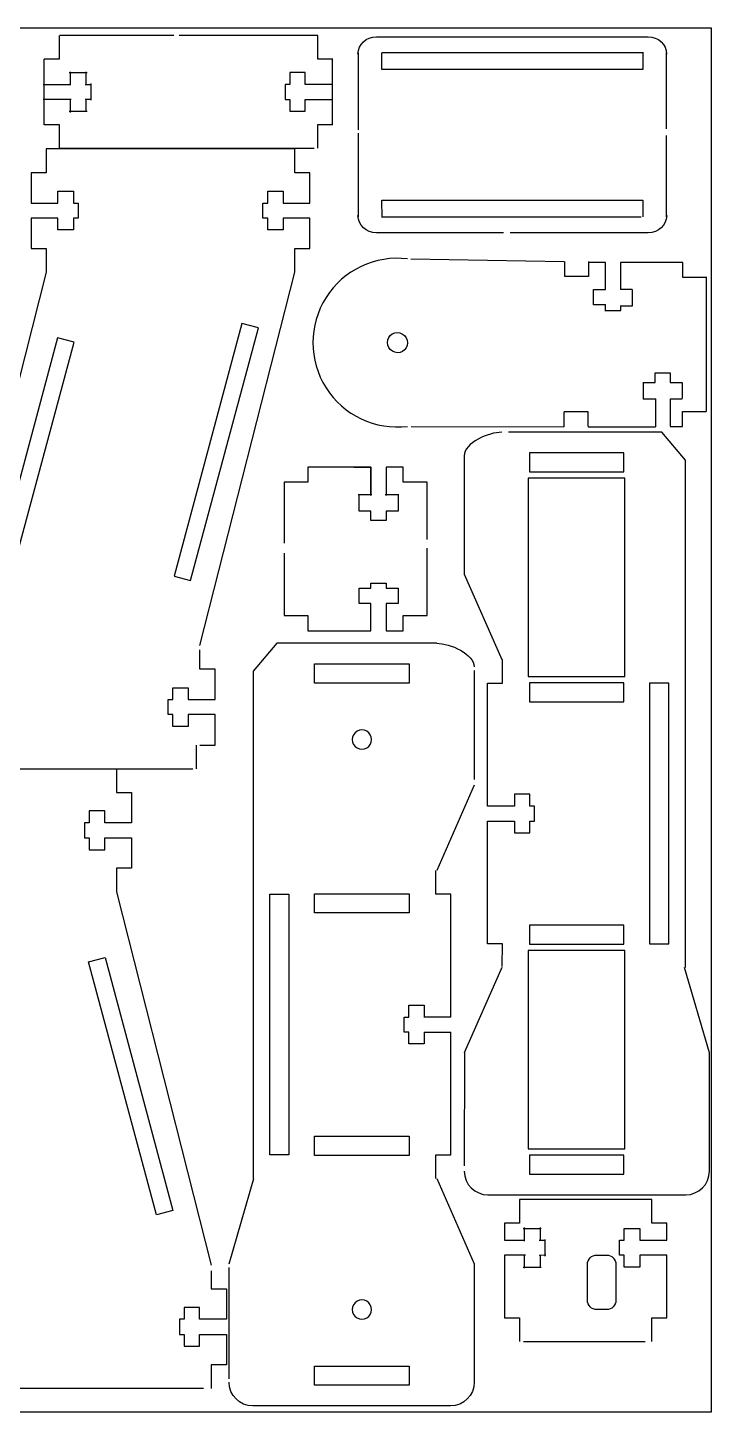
# Model space of a CAD drawing. Extents: x 0.5 to 29.5, y 0.5 to 29.5.
# Drawn here: x 15.2 to 29.51, y 0.49 to 29.51 of the extents above; entities that cross this region are included whole.
import ezdxf

# ---------------------------------------------------------------- set-up
doc = ezdxf.new("R2010")
doc.units = 0
doc.layers.add('Ebene_1', color=7, linetype='CONTINUOUS')

msp = doc.modelspace()

# ---------------------------------------------------------------- linework, layer by layer
at = {"layer": 'Ebene_1', "color": 7}
for p, q in [((0.486942, 29.513044), (29.513056, 29.513044)), ((15.852357, 29.346786), (15.852357, 28.84995)), ((18.256459, 29.348433), (15.869946, 29.348433)), ((21.271291, 29.346786), (18.36815, 29.346786)), ((21.271291, 28.84995), (21.271291, 29.346786)), ((22.502262, 29.324283), (28.189206, 29.324283)), ((29.513056, 29.513044), (29.513056, 0.486956)), ((15.530309, 28.84995), (15.530309, 27.476978)), ((15.852357, 28.84995), (15.536844, 28.84995)), ((21.586804, 28.84995), (21.271291, 28.84995)), ((21.580242, 27.476978), (21.580242, 28.84995)), ((21.600327, 28.816582), (21.600327, 28.816582)), ((21.600327, 28.816582), (21.600327, 28.816582)), ((22.116185, 28.984912), (22.116185, 27.369912)), ((28.085116, 28.984912), (22.613551, 28.984912)), ((22.613818, 28.638236), (22.613818, 28.984912)), ((28.077649, 29.001278), (28.077649, 28.638236)), ((28.575283, 27.393716), (28.575283, 28.984912)), ((16.06378, 28.57187), (16.439761, 28.57187)), ((16.09117, 28.305134), (16.09117, 28.589139)), ((16.414628, 28.588608), (16.414628, 28.309332)), ((21.008888, 28.572375), (20.685935, 28.572375)), ((20.685935, 28.572375), (20.685935, 28.323971)), ((21.008888, 28.323971), (21.008888, 28.572375)), ((28.077649, 28.638236), (22.613818, 28.638236)), ((15.520771, 28.323971), (16.09117, 28.323971)), ((16.398954, 28.322908), (16.530222, 28.322908)), ((16.514548, 28.340708), (16.514548, 27.991215)), ((20.685935, 28.323971), (20.586573, 28.323971)), ((20.586573, 28.323971), (20.586573, 28.008457)), ((21.579287, 28.323971), (21.008888, 28.323971)), ((16.108413, 28.008457), (15.520771, 28.008457)), ((16.091675, 27.737551), (16.091675, 28.023627)), ((16.533357, 28.008457), (16.398423, 28.005801)), ((16.414123, 28.008457), (16.414123, 27.760026)), ((20.586573, 28.008457), (20.685935, 28.008457)), ((20.685935, 28.008457), (20.685935, 27.760026)), ((21.008888, 27.760026), (21.008888, 28.008457)), ((21.008888, 28.008457), (21.579287, 28.008457)), ((16.43992, 27.754793), (16.063965, 27.754793)), ((20.685935, 27.760026), (21.008888, 27.760026)), ((15.536844, 27.482478), (15.852357, 27.482478)), ((15.852357, 27.482478), (15.852357, 26.985616)), ((21.271291, 26.985616), (21.271291, 27.482478)), ((21.271291, 27.482478), (21.586804, 27.482478)), ((22.116185, 27.299216), (22.116185, 25.55037)), ((28.575283, 25.55037), (28.575283, 27.252378)), ((20.790157, 26.970127), (15.58331, 26.970127)), ((15.58331, 26.970127), (15.58331, 26.473239)), ((15.852357, 26.990239), (21.197435, 26.990239)), ((20.790157, 26.473239), (20.790157, 26.970127)), ((15.58331, 26.473239), (15.267824, 26.473239)), ((15.267824, 26.473239), (15.267824, 25.836102)), ((21.105646, 26.473239), (20.790157, 26.473239)), ((21.105646, 25.836102), (21.105646, 26.473239)), ((15.267824, 25.836102), (15.828846, 25.836102)), ((15.828846, 25.836102), (15.828846, 26.084506)), ((15.828846, 26.084506), (16.151796, 26.084506)), ((16.151796, 26.084506), (16.151796, 25.836102)), ((16.151796, 25.836102), (16.251187, 25.836102)), ((16.251187, 25.836102), (16.251187, 25.520588)), ((20.122282, 25.520588), (20.122282, 25.836102)), ((20.122282, 25.836102), (20.221644, 25.836102)), ((20.221644, 25.836102), (20.221644, 26.084506)), ((20.221644, 26.084506), (20.544597, 26.084506)), ((20.544597, 26.084506), (20.544597, 25.836102)), ((20.544597, 25.836102), (21.105646, 25.836102)), ((22.618573, 25.537379), (22.613792, 25.897074)), ((22.613818, 25.897074), (28.077649, 25.897074)), ((28.077649, 25.897074), (28.077649, 25.55037)), ((22.613551, 25.55037), (28.044786, 25.55037)), ((15.828846, 25.520588), (15.267824, 25.520588)), ((15.267824, 25.520588), (15.267824, 24.883425)), ((15.828846, 25.272157), (15.828846, 25.520588)), ((16.151796, 25.272157), (15.828846, 25.272157)), ((16.151796, 25.520588), (16.151796, 25.272157)), ((16.251187, 25.520588), (16.151797, 25.520588)), ((20.221644, 25.520588), (20.122282, 25.520588)), ((20.221644, 25.272157), (20.221644, 25.520588)), ((20.544597, 25.272157), (20.221644, 25.272157)), ((21.105646, 25.520588), (20.544597, 25.520588)), ((20.544597, 25.520588), (20.544597, 25.272157)), ((21.105646, 24.883425), (21.105646, 25.520588)), ((25.161198, 25.211026), (22.502262, 25.211026)), ((28.189206, 25.211026), (25.302535, 25.211026)), ((15.267824, 24.883425), (15.58331, 24.883425)), ((15.58331, 24.883425), (15.58331, 24.386563)), ((20.790157, 24.386563), (20.790157, 24.883425)), ((20.790157, 24.883425), (21.105646, 24.883425)), ((15.58331, 24.386563), (13.59589, 16.562198)), ((18.80271, 16.562198), (20.790157, 24.386563)), ((26.431753, 24.607709), (23.222395, 24.662809)), ((26.447054, 24.298147), (26.447054, 24.61366)), ((27.294605, 24.588926), (26.938549, 24.588926)), ((26.943918, 24.61366), (26.943918, 24.298147)), ((27.294605, 24.027877), (27.294605, 24.588926)), ((28.920099, 24.588926), (27.610094, 24.588926)), ((27.610094, 24.588926), (27.610094, 24.027877)), ((28.920099, 24.273413), (28.920099, 24.588926)), ((26.943918, 24.298147), (26.447054, 24.298147)), ((29.417042, 24.273413), (28.920099, 24.273413)), ((29.411676, 21.46817), (29.411676, 24.273413)), ((27.046174, 23.704925), (27.046174, 24.027877)), ((27.046174, 24.027877), (27.294605, 24.027877)), ((27.858498, 24.027877), (27.610067, 24.027877)), ((27.858498, 24.027877), (27.858498, 23.674466)), ((27.294605, 23.704925), (27.046174, 23.704925)), ((27.294605, 23.704925), (27.046174, 23.704925)), ((27.297142, 23.568961), (27.297142, 23.712985)), ((27.616761, 23.577774), (27.301248, 23.577774)), ((27.604725, 23.679367), (27.853156, 23.679367)), ((27.609057, 23.682762), (27.609057, 23.5822)), ((19.679671, 23.314067), (18.259674, 18.014526)), ((18.605714, 17.921833), (20.025709, 23.221347)), ((20.025709, 23.221347), (19.679671, 23.314067)), ((15.82061, 23.011864), (14.400615, 17.712323)), ((16.166621, 22.919144), (15.82061, 23.011864)), ((14.746626, 17.619603), (16.166621, 22.919144)), ((23.148883, 22.908225), (23.148883, 22.908225)), ((23.148883, 22.908225), (23.148883, 22.908225)), ((28.087561, 22.075632), (28.335991, 22.075632)), ((28.089286, 22.08044), (28.089286, 21.723126)), ((28.335991, 22.075632), (28.335991, 22.274382)), ((28.335991, 22.274382), (28.651504, 22.274382)), ((28.651504, 22.274382), (28.651504, 22.075632)), ((28.651504, 22.075632), (28.899935, 22.075632)), ((28.899935, 22.075632), (28.899935, 21.736408)), ((28.089275, 21.732196), (28.35094, 21.732196)), ((28.345847, 21.731001), (28.345847, 21.143332)), ((28.658465, 21.161265), (28.658465, 21.731665)), ((28.658465, 21.731665), (28.903673, 21.731665)), ((26.429787, 21.46817), (26.926622, 21.46817)), ((26.432444, 21.145404), (26.432444, 21.460917)), ((26.926622, 21.46817), (26.926622, 21.152657)), ((28.908171, 21.152657), (28.908171, 21.46817)), ((28.908171, 21.46817), (29.405112, 21.46817)), ((23.223937, 21.154968), (26.426411, 21.145404)), ((28.473797, 21.032679), (25.265846, 21.032679)), ((26.936478, 21.143332), (28.345847, 21.143332)), ((28.970631, 20.449178), (28.473797, 21.032679)), ((28.651504, 21.152657), (28.908171, 21.152657)), ((24.338381, 20.535844), (24.338381, 18.057433)), ((25.702001, 20.600535), (25.702001, 20.199953)), ((27.68201, 20.600535), (25.702001, 20.600535)), ((27.68201, 20.199953), (27.68201, 20.600535)), ((28.970631, 9.809638), (28.970631, 20.449178)), ((22.385077, 20.300507), (21.064655, 20.300507)), ((21.064655, 20.300507), (21.064655, 19.982496)), ((22.028731, 20.300507), (22.387601, 20.300507)), ((22.385077, 19.70662), (22.385077, 20.300507)), ((22.387601, 19.712865), (22.387601, 20.300507)), ((23.061958, 20.300507), (22.703088, 20.300507)), ((22.703088, 20.300507), (22.703088, 19.70662)), ((22.703088, 20.300507), (22.703088, 19.730134)), ((23.061958, 19.982496), (23.061958, 20.300507)), ((27.704992, 20.068099), (25.679022, 20.068099)), ((25.679022, 20.068099), (25.679022, 15.912202)), ((25.702001, 20.199953), (27.68201, 20.199953)), ((27.704992, 15.912202), (27.704992, 20.0681)), ((21.064655, 19.982496), (20.563833, 19.982496)), ((20.563833, 19.982496), (20.563833, 18.706041)), ((23.56278, 19.982496), (23.061958, 19.982496)), ((23.56278, 18.785416), (23.56278, 19.982496)), ((22.116668, 19.729602), (22.40277, 19.729602)), ((22.134681, 19.381093), (22.134681, 19.731243)), ((22.684252, 19.730134), (22.968256, 19.730134)), ((22.953484, 19.733018), (22.953484, 19.381093)), ((22.385077, 19.381093), (22.134681, 19.381093)), ((22.385077, 19.180774), (22.385077, 19.381093)), ((22.703088, 19.180774), (22.385077, 19.180774)), ((22.953484, 19.381093), (22.703088, 19.381093)), ((22.703088, 19.381093), (22.703088, 19.180774)), ((23.56278, 17.18812), (23.56278, 18.600208)), ((20.563833, 18.494375), (20.563833, 17.18812)), ((18.259674, 18.014526), (18.605714, 17.921833)), ((24.338381, 18.057433), (25.124508, 16.268762)), ((22.134681, 17.439501), (22.134681, 17.765029)), ((22.134681, 17.765029), (22.385077, 17.765029)), ((22.385077, 17.765029), (22.385077, 17.865189)), ((22.385077, 17.865189), (22.703088, 17.865189)), ((22.703088, 17.865189), (22.703088, 17.765029)), ((22.703088, 17.765029), (22.953484, 17.765029)), ((22.953484, 17.765029), (22.953484, 17.439501)), ((22.385077, 17.439501), (22.134681, 17.439501)), ((22.385077, 16.87011), (22.385077, 17.439501)), ((22.953484, 17.439501), (22.703088, 17.439501)), ((22.703088, 17.439501), (22.703088, 16.87011)), ((20.563833, 17.18812), (21.064655, 17.18812)), ((21.064655, 17.18812), (21.064655, 16.87011)), ((23.061958, 16.87011), (23.061958, 17.18812)), ((23.061958, 17.18812), (23.56278, 17.18812)), ((21.064655, 16.87011), (22.385077, 16.87011)), ((22.703088, 16.87011), (23.061958, 16.87011)), ((20.413115, 16.608345), (19.916254, 16.024845)), ((23.762375, 16.608345), (20.413115, 16.608345)), ((18.80271, 16.065336), (18.80271, 16.474127)), ((25.142174, 15.7719), (25.142174, 16.268762)), ((19.118223, 16.065336), (18.80271, 16.065336)), ((19.118223, 15.428199), (19.118223, 16.065336)), ((19.916254, 16.024845), (19.916254, 5.385304)), ((21.204899, 15.775619), (21.204899, 16.176201)), ((21.204899, 16.176201), (23.184908, 16.176201)), ((23.184908, 16.176201), (23.184908, 15.775619)), ((24.548502, 16.040814), (24.548502, 13.750048)), ((18.234223, 15.428199), (18.234223, 15.676603)), ((18.234223, 15.676603), (18.557177, 15.676603)), ((18.557177, 15.676603), (18.557177, 15.428199)), ((23.184908, 15.775619), (21.204899, 15.775619)), ((24.826688, 13.196996), (24.826688, 15.7719)), ((24.826688, 15.7719), (25.142174, 15.7719)), ((25.679022, 15.912202), (27.704992, 15.912202)), ((25.702001, 15.780481), (25.702001, 15.379873)), ((27.68201, 15.780481), (25.702001, 15.780481)), ((27.68201, 15.379873), (27.68201, 15.780481)), ((28.622334, 15.770678), (28.221726, 15.770678)), ((28.221726, 15.770678), (28.221726, 10.307748)), ((28.622334, 10.307748), (28.622334, 15.770678)), ((18.134862, 15.112685), (18.134862, 15.428199)), ((18.134862, 15.428199), (18.234223, 15.428199)), ((18.557177, 15.428199), (19.118223, 15.428199)), ((18.234223, 15.112685), (18.134862, 15.112685)), ((18.234223, 14.864254), (18.234223, 15.112685)), ((19.118223, 15.112685), (18.557177, 15.112685)), ((18.557177, 15.112685), (18.557177, 14.864254)), ((19.118223, 14.475442), (19.118223, 15.112685)), ((25.702001, 15.379873), (27.68201, 15.379873)), ((18.557177, 14.864254), (18.234223, 14.864254)), ((22.194824, 14.792151), (22.194824, 14.792151)), ((22.194824, 14.792151), (22.194824, 14.792151)), ((18.732042, 13.97858), (18.732042, 14.475442)), ((18.80271, 14.475442), (19.118223, 14.475442)), ((11.84683, 13.978553), (17.053679, 13.978553)), ((13.59589, 13.97858), (18.655183, 13.97858)), ((17.053679, 13.978553), (17.053679, 13.481692)), ((17.053679, 13.481692), (17.369166, 13.481692)), ((17.369166, 13.481692), (17.369166, 12.844554)), ((24.548502, 13.633072), (23.762375, 11.844428)), ((25.710769, 13.445427), (25.387842, 13.445427)), ((25.387842, 13.445427), (25.387842, 13.196996)), ((25.710769, 13.196996), (25.710769, 13.445427)), ((16.808117, 13.092959), (16.485164, 13.092959)), ((16.485164, 13.092959), (16.485164, 12.844554)), ((16.808117, 12.844554), (16.808117, 13.092959)), ((25.387816, 13.196996), (24.826688, 13.196996)), ((25.810157, 13.196996), (25.710769, 13.196996)), ((25.810157, 12.881509), (25.810157, 13.196996)), ((16.485164, 12.844554), (16.385775, 12.844554)), ((16.385775, 12.844554), (16.385775, 12.529041)), ((17.369166, 12.844554), (16.808117, 12.844554)), ((24.826688, 10.306499), (24.826688, 12.881509)), ((24.826688, 12.881509), (25.387842, 12.881509)), ((25.387842, 12.881509), (25.387842, 12.633078)), ((25.710769, 12.881509), (25.810157, 12.881509)), ((25.710769, 12.633078), (25.710769, 12.881509)), ((16.385775, 12.529041), (16.485164, 12.529041)), ((16.485164, 12.529041), (16.485164, 12.28061)), ((16.808117, 12.28061), (16.808117, 12.529041)), ((16.808117, 12.529041), (17.369166, 12.529041)), ((17.369166, 12.529041), (17.369166, 11.891877)), ((25.387842, 12.633078), (25.710769, 12.633078)), ((16.485164, 12.28061), (16.808117, 12.28061)), ((17.369166, 11.891877), (17.053679, 11.891877)), ((17.053679, 11.891877), (17.053679, 11.395015)), ((23.744735, 11.347566), (23.744735, 11.844428)), ((17.053679, 11.395015), (19.041073, 3.57065)), ((20.264578, 11.346317), (20.665186, 11.346317)), ((20.264578, 5.883388), (20.264578, 11.346317)), ((20.665186, 11.346317), (20.665186, 5.883388)), ((21.204899, 10.955539), (21.204899, 11.356121)), ((21.204899, 11.356121), (23.184908, 11.356121)), ((23.184908, 11.356121), (23.184908, 10.955539)), ((24.060221, 11.347566), (23.744735, 11.347566)), ((24.060221, 8.772662), (24.060221, 11.347566)), ((23.184908, 10.955539), (21.204899, 10.955539)), ((25.702001, 10.698527), (25.702001, 10.297918)), ((27.68201, 10.698527), (25.702001, 10.698527)), ((27.68201, 10.297918), (27.68201, 10.698527)), ((25.142174, 10.306499), (24.826688, 10.306499)), ((25.13548, 9.831848), (25.142121, 10.306499)), ((27.704992, 10.166091), (25.679048, 10.166091)), ((25.679048, 10.166091), (25.679048, 6.010193)), ((25.702001, 10.297918), (27.68201, 10.297918)), ((27.704992, 6.010193), (27.704992, 10.166091)), ((28.221726, 10.307748), (28.622334, 10.307748)), ((16.470312, 9.92757), (16.816353, 10.02029)), ((17.890337, 4.628029), (16.470312, 9.92757)), ((16.816353, 10.02029), (18.236375, 4.720776)), ((25.124508, 9.809638), (24.338381, 8.020967)), ((29.474054, 8.020967), (28.952936, 9.809638)), ((23.176114, 8.772662), (23.176114, 9.021067)), ((23.176114, 9.021067), (23.499093, 9.021067)), ((23.499093, 9.021067), (23.499093, 8.772662)), ((23.076752, 8.772662), (23.176114, 8.772662)), ((23.076752, 8.457149), (23.076752, 8.772662)), ((24.060221, 8.772662), (23.489849, 8.772662)), ((23.176114, 8.457149), (23.076752, 8.457149)), ((23.176114, 8.208718), (23.176114, 8.457149)), ((23.499093, 8.457149), (23.499093, 8.208718)), ((23.499093, 8.457149), (24.060221, 8.457149)), ((24.060221, 5.882166), (24.060221, 8.457149)), ((23.499093, 8.208718), (23.176114, 8.208718)), ((24.34513, 8.027502), (24.338489, 5.650658)), ((29.474054, 5.542582), (29.474054, 8.020967)), ((21.204899, 5.873584), (21.204899, 6.274193)), ((21.204899, 6.274193), (23.184908, 6.274193)), ((23.184908, 6.274193), (23.184908, 5.873584)), ((20.665186, 5.883388), (20.264578, 5.883388)), ((23.184908, 5.873584), (21.204899, 5.873584)), ((23.744735, 5.385304), (23.744735, 5.882166)), ((23.744735, 5.882166), (24.060221, 5.882166)), ((25.679048, 6.010193), (27.704992, 6.010193)), ((25.702027, 5.878446), (25.702027, 5.477864)), ((27.682037, 5.878446), (25.702027, 5.878446)), ((27.682037, 5.477864), (27.682037, 5.878446)), ((19.412828, 3.596633), (19.933946, 5.385304)), ((23.762375, 5.385304), (24.548502, 3.596633)), ((25.702027, 5.477864), (27.682037, 5.477864)), ((24.835244, 5.045694), (28.97722, 5.045694)), ((28.268165, 4.947474), (25.495814, 4.947474)), ((25.495814, 4.947474), (25.495814, 4.450613)), ((28.268165, 4.450613), (28.268165, 4.947474)), ((18.236375, 4.720776), (17.890337, 4.628029)), ((25.495814, 4.450613), (25.180301, 4.450613)), ((25.180301, 4.450613), (25.180301, 4.094584)), ((25.602933, 4.075748), (25.602933, 4.359726)), ((25.926415, 4.359195), (25.926415, 4.079919)), ((28.583652, 4.450613), (28.268165, 4.450613)), ((28.583652, 4.094584), (28.583652, 4.450613)), ((25.180301, 4.094584), (25.602933, 4.094584)), ((25.57554, 4.342484), (25.951495, 4.342484)), ((25.910715, 4.093521), (26.042011, 4.093521)), ((26.026308, 4.111321), (26.026308, 3.761802)), ((27.590938, 3.779071), (27.590938, 4.094584)), ((27.590938, 4.094584), (27.690299, 4.094584)), ((27.690299, 4.094584), (27.690299, 4.343015)), ((27.690299, 4.343015), (28.013253, 4.343015)), ((28.013253, 4.343015), (28.013253, 4.094584)), ((28.013253, 4.094584), (28.583652, 4.094584)), ((25.180301, 3.779071), (25.180301, 2.469064)), ((25.620176, 3.779071), (25.180301, 3.779071)), ((25.603438, 3.508164), (25.603438, 3.794241)), ((26.045118, 3.779071), (25.910209, 3.776414)), ((25.925883, 3.779071), (25.925883, 3.53064)), ((27.11804, 3.784039), (27.31679, 3.784039)), ((27.690299, 3.779071), (27.590938, 3.779071)), ((27.690299, 3.53064), (27.690299, 3.779071)), ((28.583652, 3.779071), (28.013253, 3.779071)), ((28.013253, 3.779071), (28.013253, 3.53064)), ((28.583652, 2.469064), (28.583652, 3.779071)), ((19.412828, 1.188626), (19.412828, 3.525964)), ((24.548502, 3.596633), (24.548502, 1.118197)), ((25.95168, 3.525406), (25.575728, 3.525406)), ((26.91929, 2.837525), (26.91929, 3.585289)), ((27.515513, 3.585289), (27.515513, 2.837525)), ((28.013253, 3.53064), (27.690299, 3.53064)), ((19.041073, 3.455561), (19.041073, 3.073788)), ((19.041073, 3.073788), (19.356586, 3.073788)), ((19.356586, 3.073788), (19.356586, 2.436623)), ((18.795537, 2.685083), (18.472557, 2.685083)), ((18.472557, 2.685083), (18.472557, 2.436623)), ((18.795537, 2.436623), (18.795537, 2.685083)), ((26.91929, 2.837525), (26.91929, 2.837525)), ((26.91929, 2.837525), (26.91929, 2.837525)), ((27.31679, 2.638776), (27.11804, 2.638776)), ((18.472557, 2.436623), (18.373196, 2.436623)), ((18.373196, 2.436623), (18.373196, 2.121137)), ((19.356586, 2.436623), (18.795537, 2.436623)), ((22.194824, 2.43766), (22.194824, 2.43766)), ((22.194824, 2.43766), (22.194824, 2.43766)), ((25.180301, 2.469064), (25.495814, 2.469064)), ((25.495814, 2.469064), (25.495814, 1.9722)), ((28.268165, 1.9722), (28.268165, 2.469064)), ((28.268165, 2.469064), (28.583652, 2.469064)), ((18.373196, 2.121137), (18.472557, 2.121137)), ((18.472557, 2.121137), (18.472557, 1.872706)), ((18.795537, 1.872706), (18.795537, 2.121137)), ((18.795537, 2.121137), (19.356586, 2.121137)), ((19.356586, 2.121137), (19.356586, 1.483867)), ((18.472557, 1.872706), (18.795537, 1.872706)), ((25.579181, 1.9722), (28.126828, 1.9722)), ((19.356586, 1.483867), (19.041073, 1.483867)), ((19.041073, 1.483867), (19.041073, 0.987006)), ((21.204873, 1.05353), (21.204873, 1.454112)), ((21.204873, 1.454112), (23.184855, 1.454112)), ((23.184855, 1.454112), (23.184855, 1.05353)), ((18.880421, 0.987006), (13.834253, 0.987006)), ((23.184855, 1.05353), (21.204873, 1.05353)), ((24.051667, 0.621386), (19.909689, 0.621386)), ((29.513056, 0.486956), (0.486942, 0.486956))]:
    msp.add_line(p, q, dxfattribs=at)
for points in [[(22.112306, 28.960444), (22.112306, 29.16201), (22.286243, 29.324283), (22.502262, 29.324283)], [(28.189206, 29.324283), (28.405251, 29.324283), (28.576212, 29.161612), (28.576212, 28.960019)], [(22.502262, 25.211026), (22.286243, 25.211026), (22.112306, 25.373299), (22.112306, 25.574892)], [(28.579162, 25.574892), (28.579162, 25.373299), (28.405251, 25.211026), (28.189206, 25.211026)], [(23.15332, 24.666423), (22.474896, 24.749392), (21.809305, 24.434092), (21.443847, 23.856545)], [(21.443847, 23.856545), (21.078333, 23.278918), (21.078333, 22.542472), (21.443847, 21.964926)], [(22.728243, 22.913272), (22.728243, 22.988511), (22.76743, 23.057374), (22.8322, 23.094143)], [(22.8322, 23.094143), (22.897105, 23.131045), (22.977285, 23.129955), (23.042533, 23.091486)], [(23.042533, 23.091619), (23.107917, 23.053282), (23.148404, 22.98333), (23.148883, 22.908225)], [(22.834486, 22.729852), (22.769237, 22.768188), (22.728722, 22.838167), (22.728243, 22.913272)], [(23.044819, 22.727328), (22.980047, 22.690452), (22.899867, 22.691515), (22.834486, 22.729985)], [(23.148883, 22.908225), (23.148883, 22.832986), (23.109695, 22.764097), (23.044819, 22.727328)], [(21.443847, 21.964926), (21.809305, 21.387273), (22.474896, 21.071972), (23.15332, 21.154968)], [(25.124508, 21.032679), (24.850148, 21.032679), (24.338381, 20.81031), (24.338381, 20.535844)], [(23.762375, 16.608345), (24.036763, 16.608345), (24.548502, 16.38595), (24.548502, 16.11151)], [(22.019268, 14.69077), (21.98311, 14.628098), (21.98311, 14.550787), (22.019268, 14.488061)], [(22.194824, 14.792151), (22.122403, 14.792151), (22.055532, 14.753495), (22.019268, 14.69077)], [(22.370434, 14.69077), (22.33417, 14.753495), (22.267299, 14.792151), (22.194824, 14.792151)], [(22.370434, 14.488061), (22.406618, 14.550787), (22.406618, 14.628098), (22.370434, 14.69077)], [(22.019268, 14.488061), (22.055532, 14.425389), (22.122403, 14.386734), (22.194824, 14.386734)], [(22.194824, 14.386734), (22.267299, 14.386734), (22.33417, 14.425389), (22.370434, 14.488061)], [(24.338381, 5.542582), (24.338381, 5.268195), (24.560882, 5.045694), (24.835244, 5.045694)], [(28.97722, 5.045694), (29.251579, 5.045694), (29.474054, 5.268195), (29.474054, 5.542582)], [(26.91929, 3.585289), (26.91929, 3.695091), (27.008209, 3.784039), (27.11804, 3.784039)], [(27.31679, 3.784039), (27.426486, 3.784039), (27.515513, 3.695091), (27.515513, 3.585289)], [(22.018763, 2.741857), (21.982393, 2.679024), (21.982393, 2.601633), (22.018763, 2.538829)], [(22.194824, 2.843105), (22.122323, 2.843105), (22.055135, 2.804661), (22.018763, 2.741857)], [(22.370939, 2.741857), (22.334569, 2.804661), (22.267407, 2.843291), (22.194824, 2.843105)], [(22.370939, 2.538829), (22.407311, 2.601633), (22.407311, 2.679024), (22.370939, 2.741857)], [(27.11804, 2.638776), (27.008209, 2.638776), (26.91929, 2.727829), (26.91929, 2.837525)], [(27.515513, 2.837525), (27.515513, 2.727829), (27.426486, 2.638776), (27.31679, 2.638776)], [(22.018763, 2.538829), (22.055135, 2.476025), (22.122323, 2.437369), (22.194824, 2.43766)], [(22.194824, 2.43766), (22.267407, 2.43766), (22.334569, 2.476025), (22.370939, 2.538829)], [(19.909689, 0.621386), (19.63533, 0.621386), (19.412828, 0.843861), (19.412828, 1.118194)], [(24.548502, 1.118194), (24.548502, 0.843861), (24.326027, 0.621386), (24.051667, 0.621386)]]:
    msp.add_open_spline(points, degree=3, dxfattribs=at)

doc.saveas('drawing.dxf')
